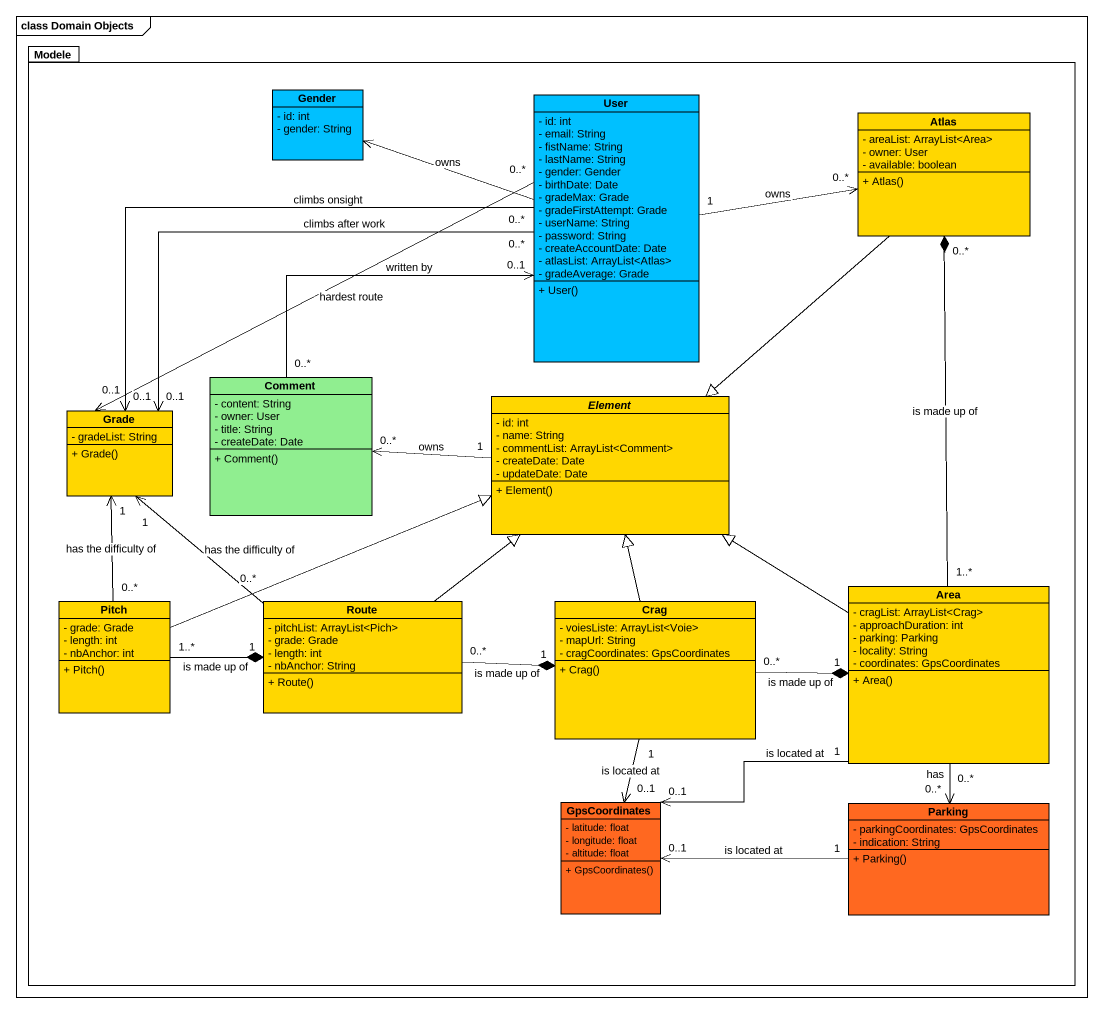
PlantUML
@startuml
mainframe class Domain Objects
hide circle
hide empty members
skinparam classAttributeIconSize 0
package Modele #FFFFFF {
  class Gender #00C0FF {
    - id: int
    - gender: String
  }
  class User #00C0FF {
    - id: int
    - email: String
    - fistName: String
    - lastName: String
    - gender: Gender
    - birthDate: Date
    - gradeMax: Grade
    - gradeFirstAttempt: Grade
    - userName: String
    - password: String
    - createAccountDate: Date
    - atlasList: ArrayList<Atlas>
    - gradeAverage: Grade
    + User()
  }
  class Atlas #FFD700 {
    - areaList: ArrayList<Area>
    - owner: User
    - available: boolean
    + Atlas()
  }
  class Comment #90EE90 {
    - content: String
    - owner: User
    - title: String
    - createDate: Date
    + Comment()
  }
  class Grade #FFD700 {
    - gradeList: String
    + Grade()
  }
  abstract class Element #FFD700 {
    - id: int
    - name: String
    - commentList: ArrayList<Comment>
    - createDate: Date
    - updateDate: Date
    + Element()
  }
  class Pitch #FFD700 {
    - grade: Grade
    - length: int
    - nbAnchor: int
    + Pitch()
  }
  class Route #FFD700 {
    - pitchList: ArrayList<Pich>
    - grade: Grade
    - length: int
    - nbAnchor: String
    + Route()
  }
  class Crag #FFD700 {
    - voiesListe: ArrayList<Voie>
    - mapUrl: String
    - cragCoordinates: GpsCoordinates
    + Crag()
  }
  class Area #FFD700 {
    - cragList: ArrayList<Crag>
    - approachDuration: int
    - parking: Parking
    - locality: String
    - coordinates: GpsCoordinates
    + Area()
  }
  class GpsCoordinates #FF6820 {
    - latitude: float
    - longitude: float
    - altitude: float
    + GpsCoordinates()
  }
  class Parking #FF6820 {
    - parkingCoordinates: GpsCoordinates
    - indication: String
    + Parking()
  }
}
User -left-> Gender : owns
User "1" -right-> "0..*" Atlas : owns
User "0..*" -left-> "0..1" Grade : climbs onsight
User "0..*" -left-> "0..1" Grade : climbs after work
User "0..*" -left-> "0..1" Grade : hardest route
Atlas --|> Element
Comment "0..*" -up-> "0..1" User : written by
Element "1" -left-> "0..*" Comment : owns
Pitch "0..*" -up-> "1" Grade : has the difficulty of
Pitch -right-|> Element
Pitch "1..*" -right-* "1" Route : is made up of
Route "0..*" -up-> "1" Grade : has the difficulty of
Route -up-|> Element
Route "0..*" -right-* "1" Crag : is made up of
Crag -up-|> Element
Crag "0..*" -right-* "1" Area : is made up of
Crag "1" --> "0..1" GpsCoordinates : is located at
Area "1..*" -up-* "0..*" Atlas : is made up of
Area -up-|> Element
Area "1" -left-> "0..1" GpsCoordinates : is located at
Area "0..*" --> "0..*" Parking : has
Parking "1" -left-> "0..1" GpsCoordinates : is located at
@enduml
